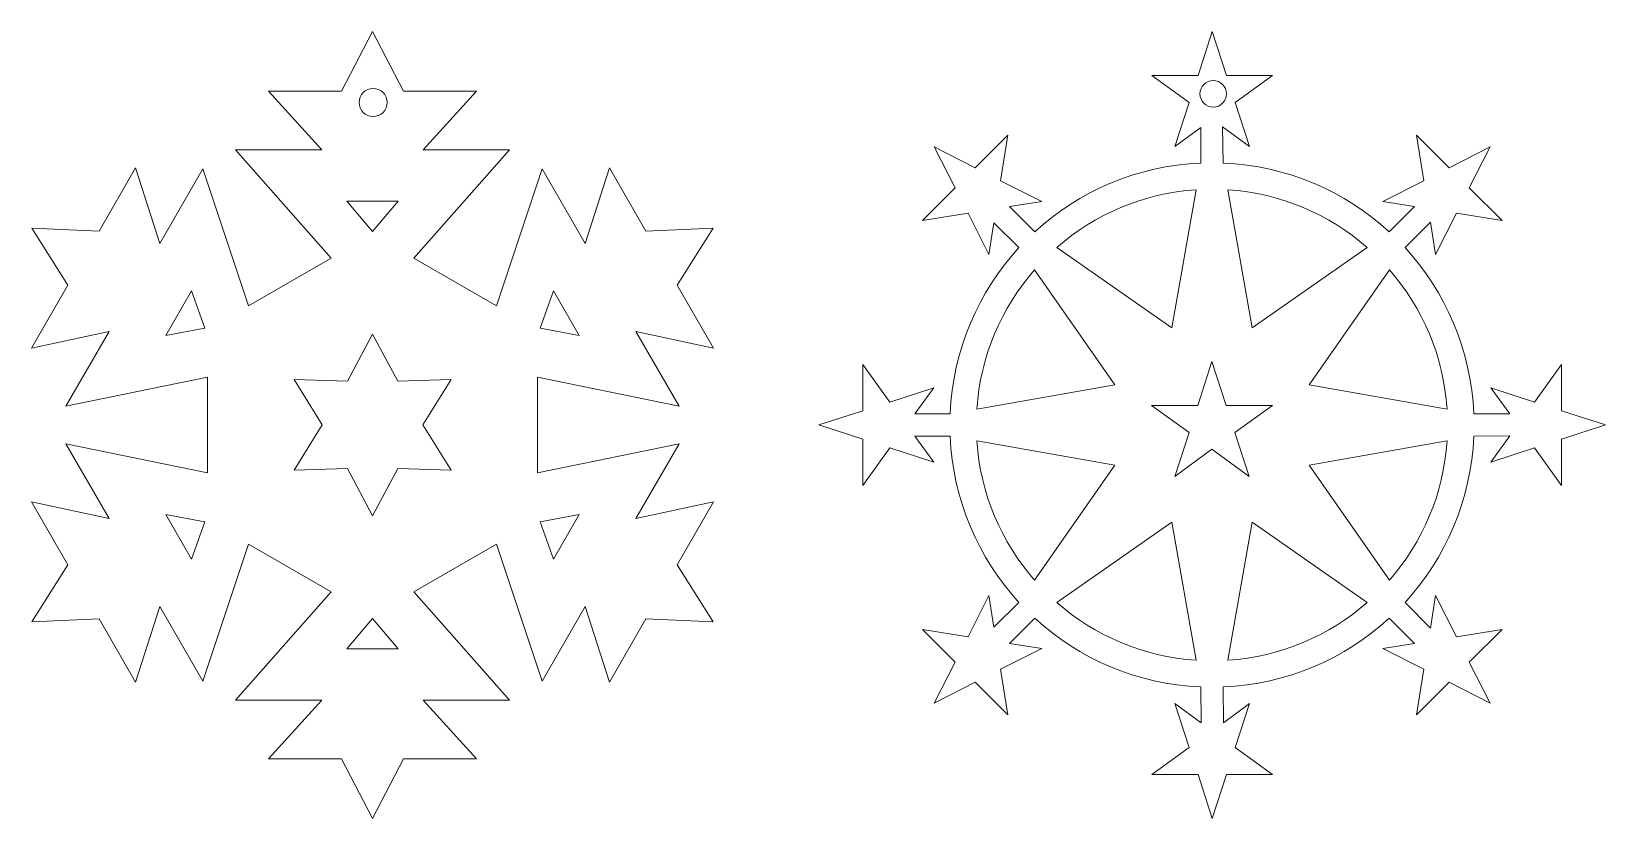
# Model space of a CAD drawing. Header units: millimetres. Extents: x -101 to 99, y -101 to 103.
# Drawn here: x -98.3 to -0.3, y -3.1 to 45.8 of the extents above; entities that cross this region are included whole.
import ezdxf

# ---------------------------------------------------------------- set-up
doc = ezdxf.new("R2010")
doc.units = ezdxf.units.MM
doc.header["$MEASUREMENT"] = 0
doc.layers.add('layer 1', color=7, linetype='Continuous')

msp = doc.modelspace()

# ---------------------------------------------------------------- linework, layer by layer
at = {"layer": 'layer 1', "color": 114, "lineweight": 9}
for points, knots in [([(-58.1031, 12.6302), (-58.1031, 12.6302), (-58.1031, 12.6302), (-58.1031, 12.6302), (-58.1031, 12.6302), (-58.1031, 12.6302), (-55.859, 9.0966), (-55.859, 9.0966), (-55.859, 9.0966), (-55.859, 9.0966), (-60.0412, 9.2732), (-60.0412, 9.2732), (-60.0412, 9.2732), (-60.0412, 9.2732), (-62.3116, 5.3406), (-62.3116, 5.3406), (-62.3116, 5.3406), (-62.3116, 5.3406), (-63.8155, 10.0455), (-63.8155, 10.0455), (-63.8155, 10.0455), (-63.8155, 10.0455), (-66.5013, 5.3937), (-66.5013, 5.3937), (-66.5013, 5.3937), (-66.5013, 5.3937), (-69.3465, 13.923), (-69.3465, 13.923), (-69.3465, 13.923), (-69.3465, 13.923), (-74.4922, 10.952), (-74.4922, 10.952), (-74.4922, 10.952), (-74.4922, 10.952), (-68.5282, 4.2235), (-68.5282, 4.2235), (-68.5282, 4.2235), (-68.5282, 4.2235), (-73.8996, 4.2234), (-73.8996, 4.2234), (-73.8996, 4.2234), (-73.8996, 4.2234), (-70.5771, 0.5685), (-70.5771, 0.5685), (-70.5771, 0.5685), (-70.5771, 0.5685), (-75.118, 0.5685), (-75.118, 0.5685), (-75.118, 0.5685), (-75.118, 0.5685), (-77.056, -3.1416), (-77.056, -3.1416), (-77.056, -3.1416), (-77.056, -3.1416), (-78.9942, 0.5685), (-78.9942, 0.5685), (-78.9942, 0.5685), (-78.9942, 0.5685), (-83.5351, 0.5685), (-83.5351, 0.5685), (-83.5351, 0.5685), (-83.5351, 0.5685), (-80.2125, 4.2234), (-80.2125, 4.2234), (-80.2125, 4.2234), (-80.2125, 4.2234), (-85.584, 4.2234), (-85.584, 4.2234), (-85.584, 4.2234), (-85.584, 4.2234), (-79.6201, 10.9519), (-79.6201, 10.9519), (-79.6201, 10.9519), (-79.6201, 10.9519), (-84.7658, 13.9226), (-84.7658, 13.9226), (-84.7658, 13.9226), (-84.7658, 13.9226), (-87.6108, 5.3937), (-87.6108, 5.3937), (-87.6108, 5.3937), (-87.6108, 5.3937), (-90.2965, 10.0454), (-90.2965, 10.0454), (-90.2965, 10.0454), (-90.2965, 10.0454), (-91.8005, 5.3406), (-91.8005, 5.3406), (-91.8005, 5.3406), (-91.8005, 5.3406), (-94.0708, 9.2731), (-94.0708, 9.2731), (-94.0708, 9.2731), (-94.0708, 9.2731), (-98.253, 9.0965), (-98.253, 9.0965), (-98.253, 9.0965), (-98.253, 9.0965), (-96.009, 12.6301), (-96.009, 12.6301), (-96.009, 12.6301), (-96.009, 12.6301), (-98.2795, 16.5625), (-98.2795, 16.5625), (-98.2795, 16.5625), (-98.2795, 16.5625), (-93.453, 15.5126), (-93.453, 15.5126), (-93.453, 15.5126), (-93.453, 15.5126), (-96.1388, 20.1643), (-96.1388, 20.1643), (-96.1388, 20.1643), (-96.1388, 20.1643), (-87.3295, 18.3637), (-87.3295, 18.3637), (-87.3295, 18.3637), (-87.3295, 18.3637), (-87.3298, 24.3054), (-87.3298, 24.3054), (-87.3298, 24.3054), (-87.3298, 24.3054), (-96.1388, 22.5048), (-96.1388, 22.5048), (-96.1388, 22.5048), (-96.1388, 22.5048), (-93.453, 27.1565), (-93.453, 27.1565), (-93.453, 27.1565), (-93.453, 27.1565), (-98.2795, 26.1066), (-98.2795, 26.1066), (-98.2795, 26.1066), (-98.2795, 26.1066), (-96.009, 30.039), (-96.009, 30.039), (-96.009, 30.039), (-96.009, 30.039), (-98.253, 33.5726), (-98.253, 33.5726), (-98.253, 33.5726), (-98.253, 33.5726), (-94.0709, 33.396), (-94.0709, 33.396), (-94.0709, 33.396), (-94.0709, 33.396), (-91.8005, 37.3285), (-91.8005, 37.3285), (-91.8005, 37.3285), (-91.8005, 37.3285), (-90.2966, 32.6237), (-90.2966, 32.6237), (-90.2966, 32.6237), (-90.2966, 32.6237), (-87.6108, 37.2754), (-87.6108, 37.2754), (-87.6108, 37.2754), (-87.6108, 37.2754), (-84.7657, 28.7463), (-84.7657, 28.7463), (-84.7657, 28.7463), (-84.7657, 28.7463), (-79.6201, 31.7172), (-79.6201, 31.7172), (-79.6201, 31.7172), (-79.6201, 31.7172), (-85.584, 38.4457), (-85.584, 38.4457), (-85.584, 38.4457), (-85.584, 38.4457), (-80.2125, 38.4457), (-80.2125, 38.4457), (-80.2125, 38.4457), (-80.2125, 38.4457), (-83.5351, 42.1004), (-83.5351, 42.1004), (-83.5351, 42.1004), (-83.5351, 42.1004), (-78.9943, 42.1004), (-78.9943, 42.1004), (-78.9943, 42.1004), (-78.9943, 42.1004), (-77.0561, 45.8107), (-77.0561, 45.8107), (-77.0561, 45.8107), (-77.0561, 45.8107), (-75.118, 42.1004), (-75.118, 42.1004), (-75.118, 42.1004), (-75.118, 42.1004), (-70.5772, 42.1004), (-70.5772, 42.1004), (-70.5772, 42.1004), (-70.5772, 42.1004), (-73.8998, 38.4457), (-73.8998, 38.4457), (-73.8998, 38.4457), (-73.8998, 38.4457), (-68.5283, 38.4457), (-68.5283, 38.4457), (-68.5283, 38.4457), (-68.5283, 38.4457), (-74.4921, 31.7173), (-74.4921, 31.7173), (-74.4921, 31.7173), (-74.4921, 31.7173), (-69.3464, 28.7466), (-69.3464, 28.7466), (-69.3464, 28.7466), (-69.3464, 28.7466), (-66.5015, 37.2757), (-66.5015, 37.2757), (-66.5015, 37.2757), (-66.5015, 37.2757), (-63.8156, 32.6239), (-63.8156, 32.6239), (-63.8156, 32.6239), (-63.8156, 32.6239), (-62.3118, 37.3288), (-62.3118, 37.3288), (-62.3118, 37.3288), (-62.3118, 37.3288), (-60.0413, 33.3962), (-60.0413, 33.3962), (-60.0413, 33.3962), (-60.0413, 33.3962), (-55.8591, 33.5729), (-55.8591, 33.5729), (-55.8591, 33.5729), (-55.8591, 33.5729), (-58.1032, 30.0392), (-58.1032, 30.0392), (-58.1032, 30.0392), (-58.1032, 30.0392), (-55.8327, 26.1067), (-55.8327, 26.1067), (-55.8327, 26.1067), (-55.8327, 26.1067), (-60.6592, 27.1568), (-60.6592, 27.1568), (-60.6592, 27.1568), (-60.6592, 27.1568), (-57.9734, 22.5049), (-57.9734, 22.5049), (-57.9734, 22.5049), (-57.9734, 22.5049), (-66.7828, 24.3056), (-66.7828, 24.3056), (-66.7828, 24.3056), (-66.7828, 24.3056), (-66.7826, 18.3638), (-66.7826, 18.3638), (-66.7826, 18.3638), (-66.7826, 18.3638), (-57.9734, 20.1645), (-57.9734, 20.1645), (-57.9734, 20.1645), (-57.9734, 20.1645), (-60.6592, 15.5126), (-60.6592, 15.5126), (-60.6592, 15.5126), (-60.6592, 15.5126), (-55.8327, 16.5627), (-55.8327, 16.5627), (-55.8327, 16.5627), (-55.8327, 16.5627), (-58.1031, 12.6302), (-58.1031, 12.6302)], [0, 0, 0, 0, 0.0147059, 0.0147059, 0.0147059, 0.0147059, 0.0294118, 0.0294118, 0.0294118, 0.0294118, 0.0441176, 0.0441176, 0.0441176, 0.0441176, 0.0588235, 0.0588235, 0.0588235, 0.0588235, 0.0735294, 0.0735294, 0.0735294, 0.0735294, 0.0882353, 0.0882353, 0.0882353, 0.0882353, 0.1029412, 0.1029412, 0.1029412, 0.1029412, 0.1176471, 0.1176471, 0.1176471, 0.1176471, 0.1323529, 0.1323529, 0.1323529, 0.1323529, 0.1470588, 0.1470588, 0.1470588, 0.1470588, 0.1617647, 0.1617647, 0.1617647, 0.1617647, 0.1764706, 0.1764706, 0.1764706, 0.1764706, 0.1911765, 0.1911765, 0.1911765, 0.1911765, 0.2058824, 0.2058824, 0.2058824, 0.2058824, 0.2205882, 0.2205882, 0.2205882, 0.2205882, 0.2352941, 0.2352941, 0.2352941, 0.2352941, 0.25, 0.25, 0.25, 0.25, 0.2647059, 0.2647059, 0.2647059, 0.2647059, 0.2794118, 0.2794118, 0.2794118, 0.2794118, 0.2941176, 0.2941176, 0.2941176, 0.2941176, 0.3088235, 0.3088235, 0.3088235, 0.3088235, 0.3235294, 0.3235294, 0.3235294, 0.3235294, 0.3382353, 0.3382353, 0.3382353, 0.3382353, 0.3529412, 0.3529412, 0.3529412, 0.3529412, 0.3676471, 0.3676471, 0.3676471, 0.3676471, 0.3823529, 0.3823529, 0.3823529, 0.3823529, 0.3970588, 0.3970588, 0.3970588, 0.3970588, 0.4117647, 0.4117647, 0.4117647, 0.4117647, 0.4264706, 0.4264706, 0.4264706, 0.4264706, 0.4411765, 0.4411765, 0.4411765, 0.4411765, 0.4558824, 0.4558824, 0.4558824, 0.4558824, 0.4705882, 0.4705882, 0.4705882, 0.4705882, 0.4852941, 0.4852941, 0.4852941, 0.4852941, 0.5, 0.5, 0.5, 0.5, 0.5147059, 0.5147059, 0.5147059, 0.5147059, 0.5294118, 0.5294118, 0.5294118, 0.5294118, 0.5441176, 0.5441176, 0.5441176, 0.5441176, 0.5588235, 0.5588235, 0.5588235, 0.5588235, 0.5735294, 0.5735294, 0.5735294, 0.5735294, 0.5882353, 0.5882353, 0.5882353, 0.5882353, 0.6029412, 0.6029412, 0.6029412, 0.6029412, 0.6176471, 0.6176471, 0.6176471, 0.6176471, 0.6323529, 0.6323529, 0.6323529, 0.6323529, 0.6470588, 0.6470588, 0.6470588, 0.6470588, 0.6617647, 0.6617647, 0.6617647, 0.6617647, 0.6764706, 0.6764706, 0.6764706, 0.6764706, 0.6911765, 0.6911765, 0.6911765, 0.6911765, 0.7058824, 0.7058824, 0.7058824, 0.7058824, 0.7205882, 0.7205882, 0.7205882, 0.7205882, 0.7352941, 0.7352941, 0.7352941, 0.7352941, 0.75, 0.75, 0.75, 0.75, 0.7647059, 0.7647059, 0.7647059, 0.7647059, 0.7794118, 0.7794118, 0.7794118, 0.7794118, 0.7941176, 0.7941176, 0.7941176, 0.7941176, 0.8088235, 0.8088235, 0.8088235, 0.8088235, 0.8235294, 0.8235294, 0.8235294, 0.8235294, 0.8382353, 0.8382353, 0.8382353, 0.8382353, 0.8529412, 0.8529412, 0.8529412, 0.8529412, 0.8676471, 0.8676471, 0.8676471, 0.8676471, 0.8823529, 0.8823529, 0.8823529, 0.8823529, 0.8970588, 0.8970588, 0.8970588, 0.8970588, 0.9117647, 0.9117647, 0.9117647, 0.9117647, 0.9264706, 0.9264706, 0.9264706, 0.9264706, 0.9411765, 0.9411765, 0.9411765, 0.9411765, 0.9558824, 0.9558824, 0.9558824, 0.9558824, 0.9705882, 0.9705882, 0.9705882, 0.9705882, 1, 1, 1, 1]), ([(-24.1164, 37.6298), (-20.1354, 37.4631), (-16.5236, 35.8698), (-13.7782, 33.3477), (-13.7782, 33.3477), (-13.7782, 33.3477), (-12.2005, 34.9209), (-12.2005, 34.9209), (-12.2005, 34.9209), (-12.2005, 34.9209), (-14.1821, 35.2308), (-14.1821, 35.2308), (-14.1821, 35.2308), (-14.1821, 35.2308), (-11.619, 36.5306), (-11.619, 36.5306), (-11.619, 36.5306), (-11.619, 36.5306), (-12.074, 39.3682), (-12.074, 39.3682), (-12.074, 39.3682), (-12.074, 39.3682), (-10.0458, 37.3322), (-10.0458, 37.3322), (-10.0458, 37.3322), (-10.0458, 37.3322), (-7.4877, 38.6418), (-7.4877, 38.6418), (-7.4877, 38.6418), (-7.4877, 38.6418), (-8.7973, 36.0837), (-8.7973, 36.0837), (-8.7973, 36.0837), (-8.7973, 36.0837), (-6.7613, 34.0555), (-6.7613, 34.0555), (-6.7613, 34.0555), (-6.7613, 34.0555), (-9.5989, 34.5105), (-9.5989, 34.5105), (-9.5989, 34.5105), (-9.5989, 34.5105), (-10.8987, 31.9474), (-10.8987, 31.9474), (-10.8987, 31.9474), (-10.8987, 31.9474), (-11.2114, 33.9462), (-11.2114, 33.9462), (-11.2114, 33.9462), (-11.2114, 33.9462), (-12.7969, 32.3664), (-12.7969, 32.3664), (-12.7969, 32.3664), (-10.2745, 29.6213), (-8.6817, 26.0092), (-8.5149, 22.0282), (-8.5149, 22.0282), (-8.5149, 22.0282), (-6.2732, 22.0235), (-6.2732, 22.0235), (-6.2732, 22.0235), (-6.2732, 22.0235), (-7.4643, 23.6563), (-7.4643, 23.6563), (-7.4643, 23.6563), (-7.4643, 23.6563), (-4.7328, 22.763), (-4.7328, 22.763), (-4.7328, 22.763), (-4.7328, 22.763), (-3.0481, 25.0912), (-3.0481, 25.0912), (-3.0481, 25.0912), (-3.0481, 25.0912), (-3.0537, 22.2173), (-3.0537, 22.2173), (-3.0537, 22.2173), (-3.0537, 22.2173), (-0.3188, 21.3346), (-0.3188, 21.3346), (-0.3188, 21.3346), (-0.3188, 21.3346), (-3.0537, 20.4518), (-3.0537, 20.4518), (-3.0537, 20.4518), (-3.0537, 20.4518), (-3.0481, 17.5779), (-3.0481, 17.5779), (-3.0481, 17.5779), (-3.0481, 17.5779), (-4.7328, 19.9061), (-4.7328, 19.9061), (-4.7328, 19.9061), (-4.7328, 19.9061), (-7.4643, 19.0128), (-7.4643, 19.0128), (-7.4643, 19.0128), (-7.4643, 19.0128), (-6.2695, 20.6507), (-6.2695, 20.6507), (-6.2695, 20.6507), (-6.2695, 20.6507), (-8.5149, 20.6404), (-8.5149, 20.6404), (-8.5149, 20.6404), (-8.6816, 16.6594), (-10.2749, 13.0476), (-12.7969, 10.3023), (-12.7969, 10.3023), (-12.7969, 10.3023), (-11.2152, 8.6978), (-11.2152, 8.6978), (-11.2152, 8.6978), (-11.2152, 8.6978), (-10.8986, 10.7217), (-10.8986, 10.7217), (-10.8986, 10.7217), (-10.8986, 10.7217), (-9.5988, 8.1586), (-9.5988, 8.1586), (-9.5988, 8.1586), (-9.5988, 8.1586), (-6.7613, 8.6136), (-6.7613, 8.6136), (-6.7613, 8.6136), (-6.7613, 8.6136), (-8.7973, 6.5854), (-8.7973, 6.5854), (-8.7973, 6.5854), (-8.7973, 6.5854), (-7.4877, 4.0273), (-7.4877, 4.0273), (-7.4877, 4.0273), (-7.4877, 4.0273), (-10.0458, 5.3369), (-10.0458, 5.3369), (-10.0458, 5.3369), (-10.0458, 5.3369), (-12.074, 3.3009), (-12.074, 3.3009), (-12.074, 3.3009), (-12.074, 3.3009), (-11.619, 6.1384), (-11.619, 6.1384), (-11.619, 6.1384), (-11.619, 6.1384), (-14.1821, 7.4382), (-14.1821, 7.4382), (-14.1821, 7.4382), (-14.1821, 7.4382), (-12.21, 7.7467), (-12.21, 7.7467), (-12.21, 7.7467), (-12.21, 7.7467), (-13.7783, 9.3209), (-13.7783, 9.3209), (-13.7783, 9.3209), (-16.5233, 6.7985), (-20.1355, 5.2056), (-24.1164, 5.0389), (-24.1164, 5.0389), (-24.1164, 5.0389), (-24.1011, 2.8164), (-24.1011, 2.8164), (-24.1011, 2.8164), (-24.1011, 2.8164), (-22.4732, 4.0039), (-22.4732, 4.0039), (-22.4732, 4.0039), (-22.4732, 4.0039), (-23.3665, 1.2725), (-23.3665, 1.2725), (-23.3665, 1.2725), (-23.3665, 1.2725), (-21.0383, -0.4123), (-21.0383, -0.4123), (-21.0383, -0.4123), (-21.0383, -0.4123), (-23.9122, -0.4067), (-23.9122, -0.4067), (-23.9122, -0.4067), (-23.9122, -0.4067), (-24.7949, -3.1416), (-24.7949, -3.1416), (-24.7949, -3.1416), (-24.7949, -3.1416), (-25.6777, -0.4067), (-25.6777, -0.4067), (-25.6777, -0.4067), (-25.6777, -0.4067), (-28.5516, -0.4123), (-28.5516, -0.4123), (-28.5516, -0.4123), (-28.5516, -0.4123), (-26.2233, 1.2725), (-26.2233, 1.2725), (-26.2233, 1.2725), (-26.2233, 1.2725), (-27.1167, 4.0039), (-27.1167, 4.0039), (-27.1167, 4.0039), (-27.1167, 4.0039), (-25.4754, 2.8066), (-25.4754, 2.8066), (-25.4754, 2.8066), (-25.4754, 2.8066), (-25.5043, 5.0389), (-25.5043, 5.0389), (-25.5043, 5.0389), (-29.4853, 5.2056), (-33.0971, 6.7988), (-35.8424, 9.3209), (-35.8424, 9.3209), (-35.8424, 9.3209), (-37.405, 7.7506), (-37.405, 7.7506), (-37.405, 7.7506), (-37.405, 7.7506), (-35.4078, 7.4382), (-35.4078, 7.4382), (-35.4078, 7.4382), (-35.4078, 7.4382), (-37.9709, 6.1384), (-37.9709, 6.1384), (-37.9709, 6.1384), (-37.9709, 6.1384), (-37.5159, 3.3009), (-37.5159, 3.3009), (-37.5159, 3.3009), (-37.5159, 3.3009), (-39.5441, 5.3369), (-39.5441, 5.3369), (-39.5441, 5.3369), (-39.5441, 5.3369), (-42.1022, 4.0273), (-42.1022, 4.0273), (-42.1022, 4.0273), (-42.1022, 4.0273), (-40.7925, 6.5854), (-40.7925, 6.5854), (-40.7925, 6.5854), (-40.7925, 6.5854), (-42.8286, 8.6136), (-42.8286, 8.6136), (-42.8286, 8.6136), (-42.8286, 8.6136), (-39.991, 8.1586), (-39.991, 8.1586), (-39.991, 8.1586), (-39.991, 8.1586), (-38.6913, 10.7217), (-38.6913, 10.7217), (-38.6913, 10.7217), (-38.6913, 10.7217), (-38.3833, 8.7527), (-38.3833, 8.7527), (-38.3833, 8.7527), (-38.3833, 8.7527), (-36.8238, 10.3022), (-36.8238, 10.3022), (-36.8238, 10.3022), (-39.3462, 13.0472), (-40.9391, 16.6595), (-41.1058, 20.6404), (-41.1058, 20.6404), (-41.1058, 20.6404), (-43.3097, 20.6362), (-43.3097, 20.6362), (-43.3097, 20.6362), (-43.3097, 20.6362), (-42.1255, 19.0128), (-42.1255, 19.0128), (-42.1255, 19.0128), (-42.1255, 19.0128), (-44.857, 19.9061), (-44.857, 19.9061), (-44.857, 19.9061), (-44.857, 19.9061), (-46.5417, 17.5779), (-46.5417, 17.5779), (-46.5417, 17.5779), (-46.5417, 17.5779), (-46.5362, 20.4518), (-46.5362, 20.4518), (-46.5362, 20.4518), (-46.5362, 20.4518), (-49.2711, 21.3346), (-49.2711, 21.3346), (-49.2711, 21.3346), (-49.2711, 21.3346), (-46.5362, 22.2173), (-46.5362, 22.2173), (-46.5362, 22.2173), (-46.5362, 22.2173), (-46.5417, 25.0912), (-46.5417, 25.0912), (-46.5417, 25.0912), (-46.5417, 25.0912), (-44.857, 22.763), (-44.857, 22.763), (-44.857, 22.763), (-44.857, 22.763), (-42.1255, 23.6563), (-42.1255, 23.6563), (-42.1255, 23.6563), (-42.1255, 23.6563), (-43.3089, 22.034), (-43.3089, 22.034), (-43.3089, 22.034), (-43.3089, 22.034), (-41.1058, 22.0282), (-41.1058, 22.0282), (-41.1058, 22.0282), (-40.9391, 26.0093), (-39.3458, 29.6211), (-36.8238, 32.3664), (-36.8238, 32.3664), (-36.8238, 32.3664), (-38.383, 33.918), (-38.383, 33.918), (-38.383, 33.918), (-38.383, 33.918), (-38.6912, 31.9474), (-38.6912, 31.9474), (-38.6912, 31.9474), (-38.6912, 31.9474), (-39.991, 34.5105), (-39.991, 34.5105), (-39.991, 34.5105), (-39.991, 34.5105), (-42.8285, 34.0555), (-42.8285, 34.0555), (-42.8285, 34.0555), (-42.8285, 34.0555), (-40.7925, 36.0837), (-40.7925, 36.0837), (-40.7925, 36.0837), (-40.7925, 36.0837), (-42.1022, 38.6418), (-42.1022, 38.6418), (-42.1022, 38.6418), (-42.1022, 38.6418), (-39.5441, 37.3322), (-39.5441, 37.3322), (-39.5441, 37.3322), (-39.5441, 37.3322), (-37.5159, 39.3682), (-37.5159, 39.3682), (-37.5159, 39.3682), (-37.5159, 39.3682), (-37.9709, 36.5306), (-37.9709, 36.5306), (-37.9709, 36.5306), (-37.9709, 36.5306), (-35.4078, 35.2308), (-35.4078, 35.2308), (-35.4078, 35.2308), (-35.4078, 35.2308), (-37.4217, 34.9158), (-37.4217, 34.9158), (-37.4217, 34.9158), (-37.4217, 34.9158), (-35.8425, 33.3477), (-35.8425, 33.3477), (-35.8425, 33.3477), (-33.0974, 35.8702), (-29.4852, 37.463), (-25.5043, 37.6298), (-25.5043, 37.6298), (-25.5043, 37.6298), (-25.5027, 39.8425), (-25.5027, 39.8425), (-25.5027, 39.8425), (-25.5027, 39.8425), (-27.1167, 38.6651), (-27.1167, 38.6651), (-27.1167, 38.6651), (-27.1167, 38.6651), (-26.2233, 41.3966), (-26.2233, 41.3966), (-26.2233, 41.3966), (-26.2233, 41.3966), (-28.5516, 43.0813), (-28.5516, 43.0813), (-28.5516, 43.0813), (-28.5516, 43.0813), (-25.6777, 43.0758), (-25.6777, 43.0758), (-25.6777, 43.0758), (-25.6777, 43.0758), (-24.7949, 45.8107), (-24.7949, 45.8107), (-24.7949, 45.8107), (-24.7949, 45.8107), (-23.9122, 43.0758), (-23.9122, 43.0758), (-23.9122, 43.0758), (-23.9122, 43.0758), (-21.0383, 43.0813), (-21.0383, 43.0813), (-21.0383, 43.0813), (-21.0383, 43.0813), (-23.3665, 41.3966), (-23.3665, 41.3966), (-23.3665, 41.3966), (-23.3665, 41.3966), (-22.4732, 38.6651), (-22.4732, 38.6651), (-22.4732, 38.6651), (-22.4732, 38.6651), (-24.1512, 39.8891), (-24.1512, 39.8891), (-24.1512, 39.8891), (-24.1512, 39.8891), (-24.1164, 37.6298), (-24.1164, 37.6298)], [0, 0, 0, 0, 0.0095238, 0.0095238, 0.0095238, 0.0095238, 0.0190476, 0.0190476, 0.0190476, 0.0190476, 0.0285714, 0.0285714, 0.0285714, 0.0285714, 0.0380952, 0.0380952, 0.0380952, 0.0380952, 0.047619, 0.047619, 0.047619, 0.047619, 0.0571429, 0.0571429, 0.0571429, 0.0571429, 0.0666667, 0.0666667, 0.0666667, 0.0666667, 0.0761905, 0.0761905, 0.0761905, 0.0761905, 0.0857143, 0.0857143, 0.0857143, 0.0857143, 0.0952381, 0.0952381, 0.0952381, 0.0952381, 0.1047619, 0.1047619, 0.1047619, 0.1047619, 0.1142857, 0.1142857, 0.1142857, 0.1142857, 0.1238095, 0.1238095, 0.1238095, 0.1238095, 0.1333333, 0.1333333, 0.1333333, 0.1333333, 0.1428571, 0.1428571, 0.1428571, 0.1428571, 0.152381, 0.152381, 0.152381, 0.152381, 0.1619048, 0.1619048, 0.1619048, 0.1619048, 0.1714286, 0.1714286, 0.1714286, 0.1714286, 0.1809524, 0.1809524, 0.1809524, 0.1809524, 0.1904762, 0.1904762, 0.1904762, 0.1904762, 0.2, 0.2, 0.2, 0.2, 0.2095238, 0.2095238, 0.2095238, 0.2095238, 0.2190476, 0.2190476, 0.2190476, 0.2190476, 0.2285714, 0.2285714, 0.2285714, 0.2285714, 0.2380952, 0.2380952, 0.2380952, 0.2380952, 0.247619, 0.247619, 0.247619, 0.247619, 0.2571429, 0.2571429, 0.2571429, 0.2571429, 0.2666667, 0.2666667, 0.2666667, 0.2666667, 0.2761905, 0.2761905, 0.2761905, 0.2761905, 0.2857143, 0.2857143, 0.2857143, 0.2857143, 0.2952381, 0.2952381, 0.2952381, 0.2952381, 0.3047619, 0.3047619, 0.3047619, 0.3047619, 0.3142857, 0.3142857, 0.3142857, 0.3142857, 0.3238095, 0.3238095, 0.3238095, 0.3238095, 0.3333333, 0.3333333, 0.3333333, 0.3333333, 0.3428571, 0.3428571, 0.3428571, 0.3428571, 0.352381, 0.352381, 0.352381, 0.352381, 0.3619048, 0.3619048, 0.3619048, 0.3619048, 0.3714286, 0.3714286, 0.3714286, 0.3714286, 0.3809524, 0.3809524, 0.3809524, 0.3809524, 0.3904762, 0.3904762, 0.3904762, 0.3904762, 0.4, 0.4, 0.4, 0.4, 0.4095238, 0.4095238, 0.4095238, 0.4095238, 0.4190476, 0.4190476, 0.4190476, 0.4190476, 0.4285714, 0.4285714, 0.4285714, 0.4285714, 0.4380952, 0.4380952, 0.4380952, 0.4380952, 0.447619, 0.447619, 0.447619, 0.447619, 0.4571429, 0.4571429, 0.4571429, 0.4571429, 0.4666667, 0.4666667, 0.4666667, 0.4666667, 0.4761905, 0.4761905, 0.4761905, 0.4761905, 0.4857143, 0.4857143, 0.4857143, 0.4857143, 0.4952381, 0.4952381, 0.4952381, 0.4952381, 0.5047619, 0.5047619, 0.5047619, 0.5047619, 0.5142857, 0.5142857, 0.5142857, 0.5142857, 0.5238095, 0.5238095, 0.5238095, 0.5238095, 0.5333333, 0.5333333, 0.5333333, 0.5333333, 0.5428571, 0.5428571, 0.5428571, 0.5428571, 0.552381, 0.552381, 0.552381, 0.552381, 0.5619048, 0.5619048, 0.5619048, 0.5619048, 0.5714286, 0.5714286, 0.5714286, 0.5714286, 0.5809524, 0.5809524, 0.5809524, 0.5809524, 0.5904762, 0.5904762, 0.5904762, 0.5904762, 0.6, 0.6, 0.6, 0.6, 0.6095238, 0.6095238, 0.6095238, 0.6095238, 0.6190476, 0.6190476, 0.6190476, 0.6190476, 0.6285714, 0.6285714, 0.6285714, 0.6285714, 0.6380952, 0.6380952, 0.6380952, 0.6380952, 0.647619, 0.647619, 0.647619, 0.647619, 0.6571429, 0.6571429, 0.6571429, 0.6571429, 0.6666667, 0.6666667, 0.6666667, 0.6666667, 0.6761905, 0.6761905, 0.6761905, 0.6761905, 0.6857143, 0.6857143, 0.6857143, 0.6857143, 0.6952381, 0.6952381, 0.6952381, 0.6952381, 0.7047619, 0.7047619, 0.7047619, 0.7047619, 0.7142857, 0.7142857, 0.7142857, 0.7142857, 0.7238095, 0.7238095, 0.7238095, 0.7238095, 0.7333333, 0.7333333, 0.7333333, 0.7333333, 0.7428571, 0.7428571, 0.7428571, 0.7428571, 0.752381, 0.752381, 0.752381, 0.752381, 0.7619048, 0.7619048, 0.7619048, 0.7619048, 0.7714286, 0.7714286, 0.7714286, 0.7714286, 0.7809524, 0.7809524, 0.7809524, 0.7809524, 0.7904762, 0.7904762, 0.7904762, 0.7904762, 0.8, 0.8, 0.8, 0.8, 0.8095238, 0.8095238, 0.8095238, 0.8095238, 0.8190476, 0.8190476, 0.8190476, 0.8190476, 0.8285714, 0.8285714, 0.8285714, 0.8285714, 0.8380952, 0.8380952, 0.8380952, 0.8380952, 0.847619, 0.847619, 0.847619, 0.847619, 0.8571429, 0.8571429, 0.8571429, 0.8571429, 0.8666667, 0.8666667, 0.8666667, 0.8666667, 0.8761905, 0.8761905, 0.8761905, 0.8761905, 0.8857143, 0.8857143, 0.8857143, 0.8857143, 0.8952381, 0.8952381, 0.8952381, 0.8952381, 0.9047619, 0.9047619, 0.9047619, 0.9047619, 0.9142857, 0.9142857, 0.9142857, 0.9142857, 0.9238095, 0.9238095, 0.9238095, 0.9238095, 0.9333333, 0.9333333, 0.9333333, 0.9333333, 0.9428571, 0.9428571, 0.9428571, 0.9428571, 0.952381, 0.952381, 0.952381, 0.952381, 0.9619048, 0.9619048, 0.9619048, 0.9619048, 0.9714286, 0.9714286, 0.9714286, 0.9714286, 0.9809524, 0.9809524, 0.9809524, 0.9809524, 1, 1, 1, 1]), ([(-77.0153, 42.2712), (-76.5317, 42.2712), (-76.1396, 41.8792), (-76.1396, 41.3955), (-76.1396, 41.3955), (-76.1396, 40.9119), (-76.5317, 40.5199), (-77.0153, 40.5199), (-77.0153, 40.5199), (-77.4989, 40.5199), (-77.891, 40.9119), (-77.891, 41.3955), (-77.891, 41.3955), (-77.891, 41.8792), (-77.4989, 42.2712), (-77.0153, 42.2712)], [0, 0, 0, 0, 0.2, 0.2, 0.2, 0.2, 0.4, 0.4, 0.4, 0.4, 0.6, 0.6, 0.6, 0.6, 1, 1, 1, 1]), ([(-24.7325, 42.7602), (-24.2761, 42.7602), (-23.9062, 42.3903), (-23.9062, 41.9339), (-23.9062, 41.9339), (-23.9062, 41.4776), (-24.2761, 41.1076), (-24.7325, 41.1076), (-24.7325, 41.1076), (-25.1888, 41.1076), (-25.5588, 41.4776), (-25.5588, 41.9339), (-25.5588, 41.9339), (-25.5588, 42.3903), (-25.1888, 42.7602), (-24.7325, 42.7602)], [0, 0, 0, 0, 0.2, 0.2, 0.2, 0.2, 0.4, 0.4, 0.4, 0.4, 0.6, 0.6, 0.6, 0.6, 1, 1, 1, 1]), ([(-34.4597, 32.3798), (-34.4597, 32.3798), (-27.3135, 27.3773), (-27.3135, 27.3773), (-27.3135, 27.3773), (-27.3135, 27.3773), (-25.7976, 35.9677), (-25.7976, 35.9677), (-25.7976, 35.9677), (-29.1049, 35.7477), (-32.1124, 34.4324), (-34.4597, 32.3798)], [0, 0, 0, 0, 0.25, 0.25, 0.25, 0.25, 0.5, 0.5, 0.5, 0.5, 1, 1, 1, 1]), ([(-23.8231, 35.9677), (-23.8231, 35.9677), (-22.3073, 27.3773), (-22.3073, 27.3773), (-22.3073, 27.3773), (-22.3073, 27.3773), (-15.161, 32.3798), (-15.161, 32.3798), (-15.161, 32.3798), (-17.5085, 34.432), (-20.5157, 35.7478), (-23.8231, 35.9677)], [0, 0, 0, 0, 0.25, 0.25, 0.25, 0.25, 0.5, 0.5, 0.5, 0.5, 1, 1, 1, 1]), ([(-78.662, 35.2616), (-78.662, 35.2616), (-78.662, 35.2616), (-78.662, 35.2616), (-78.662, 35.2616), (-78.662, 35.2616), (-77.0561, 33.3788), (-77.0561, 33.3788), (-77.0561, 33.3788), (-77.0561, 33.3788), (-75.4503, 35.2616), (-75.4503, 35.2616), (-75.4503, 35.2616), (-75.4503, 35.2616), (-78.662, 35.2616), (-78.662, 35.2616)], [0, 0, 0, 0, 0.2, 0.2, 0.2, 0.2, 0.4, 0.4, 0.4, 0.4, 0.6, 0.6, 0.6, 0.6, 1, 1, 1, 1]), ([(-39.4437, 22.3215), (-39.4437, 22.3215), (-30.8533, 23.8374), (-30.8533, 23.8374), (-30.8533, 23.8374), (-30.8533, 23.8374), (-35.8558, 30.9837), (-35.8558, 30.9837), (-35.8558, 30.9837), (-37.908, 28.6362), (-39.2238, 25.629), (-39.4437, 22.3215)], [0, 0, 0, 0, 0.25, 0.25, 0.25, 0.25, 0.5, 0.5, 0.5, 0.5, 1, 1, 1, 1]), ([(-13.7649, 30.9837), (-13.7649, 30.9837), (-18.7674, 23.8374), (-18.7674, 23.8374), (-18.7674, 23.8374), (-18.7674, 23.8374), (-10.177, 22.3215), (-10.177, 22.3215), (-10.177, 22.3215), (-10.397, 25.6289), (-11.7124, 28.6365), (-13.7649, 30.9837)], [0, 0, 0, 0, 0.25, 0.25, 0.25, 0.25, 0.5, 0.5, 0.5, 0.5, 1, 1, 1, 1]), ([(-87.4867, 27.3567), (-87.4867, 27.3567), (-87.4867, 27.3567), (-87.4867, 27.3567), (-87.4867, 27.3567), (-87.4867, 27.3567), (-88.3144, 29.6888), (-88.3144, 29.6888), (-88.3144, 29.6888), (-88.3144, 29.6888), (-89.9202, 26.9073), (-89.9202, 26.9073), (-89.9202, 26.9073), (-89.9202, 26.9073), (-87.4867, 27.3567), (-87.4867, 27.3567)], [0, 0, 0, 0, 0.2, 0.2, 0.2, 0.2, 0.4, 0.4, 0.4, 0.4, 0.6, 0.6, 0.6, 0.6, 1, 1, 1, 1]), ([(-66.6255, 27.3568), (-66.6255, 27.3568), (-66.6255, 27.3568), (-66.6255, 27.3568), (-66.6255, 27.3568), (-66.6255, 27.3568), (-64.192, 26.9075), (-64.192, 26.9075), (-64.192, 26.9075), (-64.192, 26.9075), (-65.7979, 29.689), (-65.7979, 29.689), (-65.7979, 29.689), (-65.7979, 29.689), (-66.6255, 27.3568), (-66.6255, 27.3568)], [0, 0, 0, 0, 0.2, 0.2, 0.2, 0.2, 0.4, 0.4, 0.4, 0.4, 0.6, 0.6, 0.6, 0.6, 1, 1, 1, 1]), ([(-78.6173, 24.0513), (-78.6173, 24.0513), (-81.9401, 24.1618), (-81.9401, 24.1618), (-81.9401, 24.1618), (-81.9401, 24.1618), (-80.1829, 21.3393), (-80.1829, 21.3393), (-80.1829, 21.3393), (-80.1829, 21.3393), (-81.9399, 18.5165), (-81.9399, 18.5165), (-81.9399, 18.5165), (-81.9399, 18.5165), (-78.6171, 18.6272), (-78.6171, 18.6272), (-78.6171, 18.6272), (-78.6171, 18.6272), (-77.0512, 15.6943), (-77.0512, 15.6943), (-77.0512, 15.6943), (-77.0512, 15.6943), (-75.4854, 18.6274), (-75.4854, 18.6274), (-75.4854, 18.6274), (-75.4854, 18.6274), (-72.1625, 18.5169), (-72.1625, 18.5169), (-72.1625, 18.5169), (-72.1625, 18.5169), (-73.9197, 21.3393), (-73.9197, 21.3393), (-73.9197, 21.3393), (-73.9197, 21.3393), (-72.1628, 24.1622), (-72.1628, 24.1622), (-72.1628, 24.1622), (-72.1628, 24.1622), (-75.4857, 24.0514), (-75.4857, 24.0514), (-75.4857, 24.0514), (-75.4857, 24.0514), (-77.0512, 26.9844), (-77.0512, 26.9844), (-77.0512, 26.9844), (-77.0512, 26.9844), (-78.6173, 24.0513), (-78.6173, 24.0513)], [0, 0, 0, 0, 0.0769231, 0.0769231, 0.0769231, 0.0769231, 0.1538462, 0.1538462, 0.1538462, 0.1538462, 0.2307692, 0.2307692, 0.2307692, 0.2307692, 0.3076923, 0.3076923, 0.3076923, 0.3076923, 0.3846154, 0.3846154, 0.3846154, 0.3846154, 0.4615385, 0.4615385, 0.4615385, 0.4615385, 0.5384615, 0.5384615, 0.5384615, 0.5384615, 0.6153846, 0.6153846, 0.6153846, 0.6153846, 0.6923077, 0.6923077, 0.6923077, 0.6923077, 0.7692308, 0.7692308, 0.7692308, 0.7692308, 0.8461538, 0.8461538, 0.8461538, 0.8461538, 1, 1, 1, 1]), ([(-24.8104, 25.2843), (-24.8104, 25.2843), (-23.9276, 22.5494), (-23.9276, 22.5494), (-23.9276, 22.5494), (-23.9276, 22.5494), (-21.0537, 22.5549), (-21.0537, 22.5549), (-21.0537, 22.5549), (-21.0537, 22.5549), (-23.3819, 20.8702), (-23.3819, 20.8702), (-23.3819, 20.8702), (-23.3819, 20.8702), (-22.4886, 18.1387), (-22.4886, 18.1387), (-22.4886, 18.1387), (-22.4886, 18.1387), (-24.8104, 19.8324), (-24.8104, 19.8324), (-24.8104, 19.8324), (-24.8104, 19.8324), (-27.1321, 18.1387), (-27.1321, 18.1387), (-27.1321, 18.1387), (-27.1321, 18.1387), (-26.2388, 20.8702), (-26.2388, 20.8702), (-26.2388, 20.8702), (-26.2388, 20.8702), (-28.567, 22.5549), (-28.567, 22.5549), (-28.567, 22.5549), (-28.567, 22.5549), (-25.6931, 22.5494), (-25.6931, 22.5494), (-25.6931, 22.5494), (-25.6931, 22.5494), (-24.8104, 25.2843), (-24.8104, 25.2843)], [0, 0, 0, 0, 0.0909091, 0.0909091, 0.0909091, 0.0909091, 0.1818182, 0.1818182, 0.1818182, 0.1818182, 0.2727273, 0.2727273, 0.2727273, 0.2727273, 0.3636364, 0.3636364, 0.3636364, 0.3636364, 0.4545455, 0.4545455, 0.4545455, 0.4545455, 0.5454545, 0.5454545, 0.5454545, 0.5454545, 0.6363636, 0.6363636, 0.6363636, 0.6363636, 0.7272727, 0.7272727, 0.7272727, 0.7272727, 0.8181818, 0.8181818, 0.8181818, 0.8181818, 1, 1, 1, 1]), ([(-35.8558, 11.685), (-35.8558, 11.685), (-30.8533, 18.8312), (-30.8533, 18.8312), (-30.8533, 18.8312), (-30.8533, 18.8312), (-39.4437, 20.3471), (-39.4437, 20.3471), (-39.4437, 20.3471), (-39.2238, 17.0398), (-37.9084, 14.0322), (-35.8558, 11.685)], [0, 0, 0, 0, 0.25, 0.25, 0.25, 0.25, 0.5, 0.5, 0.5, 0.5, 1, 1, 1, 1]), ([(-10.177, 20.3471), (-10.177, 20.3471), (-18.7674, 18.8312), (-18.7674, 18.8312), (-18.7674, 18.8312), (-18.7674, 18.8312), (-13.7649, 11.685), (-13.7649, 11.685), (-13.7649, 11.685), (-11.7127, 14.0325), (-10.3969, 17.0397), (-10.177, 20.3471)], [0, 0, 0, 0, 0.25, 0.25, 0.25, 0.25, 0.5, 0.5, 0.5, 0.5, 1, 1, 1, 1]), ([(-87.4867, 15.3125), (-87.4867, 15.3125), (-87.4867, 15.3125), (-87.4867, 15.3125), (-87.4867, 15.3125), (-87.4867, 15.3125), (-89.9202, 15.7618), (-89.9202, 15.7618), (-89.9202, 15.7618), (-89.9202, 15.7618), (-88.3144, 12.9803), (-88.3144, 12.9803), (-88.3144, 12.9803), (-88.3144, 12.9803), (-87.4867, 15.3125), (-87.4867, 15.3125)], [0, 0, 0, 0, 0.2, 0.2, 0.2, 0.2, 0.4, 0.4, 0.4, 0.4, 0.6, 0.6, 0.6, 0.6, 1, 1, 1, 1]), ([(-64.1919, 15.7619), (-64.1919, 15.7619), (-64.1919, 15.7619), (-64.1919, 15.7619), (-64.1919, 15.7619), (-64.1919, 15.7619), (-66.6255, 15.3125), (-66.6255, 15.3125), (-66.6255, 15.3125), (-66.6255, 15.3125), (-65.7979, 12.9804), (-65.7979, 12.9804), (-65.7979, 12.9804), (-65.7979, 12.9804), (-64.1919, 15.7619), (-64.1919, 15.7619)], [0, 0, 0, 0, 0.2, 0.2, 0.2, 0.2, 0.4, 0.4, 0.4, 0.4, 0.6, 0.6, 0.6, 0.6, 1, 1, 1, 1]), ([(-25.7976, 6.701), (-25.7976, 6.701), (-27.3135, 15.2913), (-27.3135, 15.2913), (-27.3135, 15.2913), (-27.3135, 15.2913), (-34.4597, 10.2889), (-34.4597, 10.2889), (-34.4597, 10.2889), (-32.1123, 8.2367), (-29.105, 6.9209), (-25.7976, 6.701)], [0, 0, 0, 0, 0.25, 0.25, 0.25, 0.25, 0.5, 0.5, 0.5, 0.5, 1, 1, 1, 1]), ([(-15.161, 10.2889), (-15.161, 10.2889), (-22.3073, 15.2913), (-22.3073, 15.2913), (-22.3073, 15.2913), (-22.3073, 15.2913), (-23.8231, 6.701), (-23.8231, 6.701), (-23.8231, 6.701), (-20.5158, 6.9209), (-17.5082, 8.2364), (-15.161, 10.2889)], [0, 0, 0, 0, 0.25, 0.25, 0.25, 0.25, 0.5, 0.5, 0.5, 0.5, 1, 1, 1, 1]), ([(-75.4502, 7.4075), (-75.4502, 7.4075), (-75.4502, 7.4075), (-75.4502, 7.4075), (-75.4502, 7.4075), (-75.4502, 7.4075), (-77.056, 9.2903), (-77.056, 9.2903), (-77.056, 9.2903), (-77.056, 9.2903), (-78.662, 7.4075), (-78.662, 7.4075), (-78.662, 7.4075), (-78.662, 7.4075), (-75.4502, 7.4075), (-75.4502, 7.4075)], [0, 0, 0, 0, 0.2, 0.2, 0.2, 0.2, 0.4, 0.4, 0.4, 0.4, 0.6, 0.6, 0.6, 0.6, 1, 1, 1, 1])]:
    msp.add_open_spline(points, degree=3, knots=knots, dxfattribs=at)

doc.saveas('drawing.dxf')
